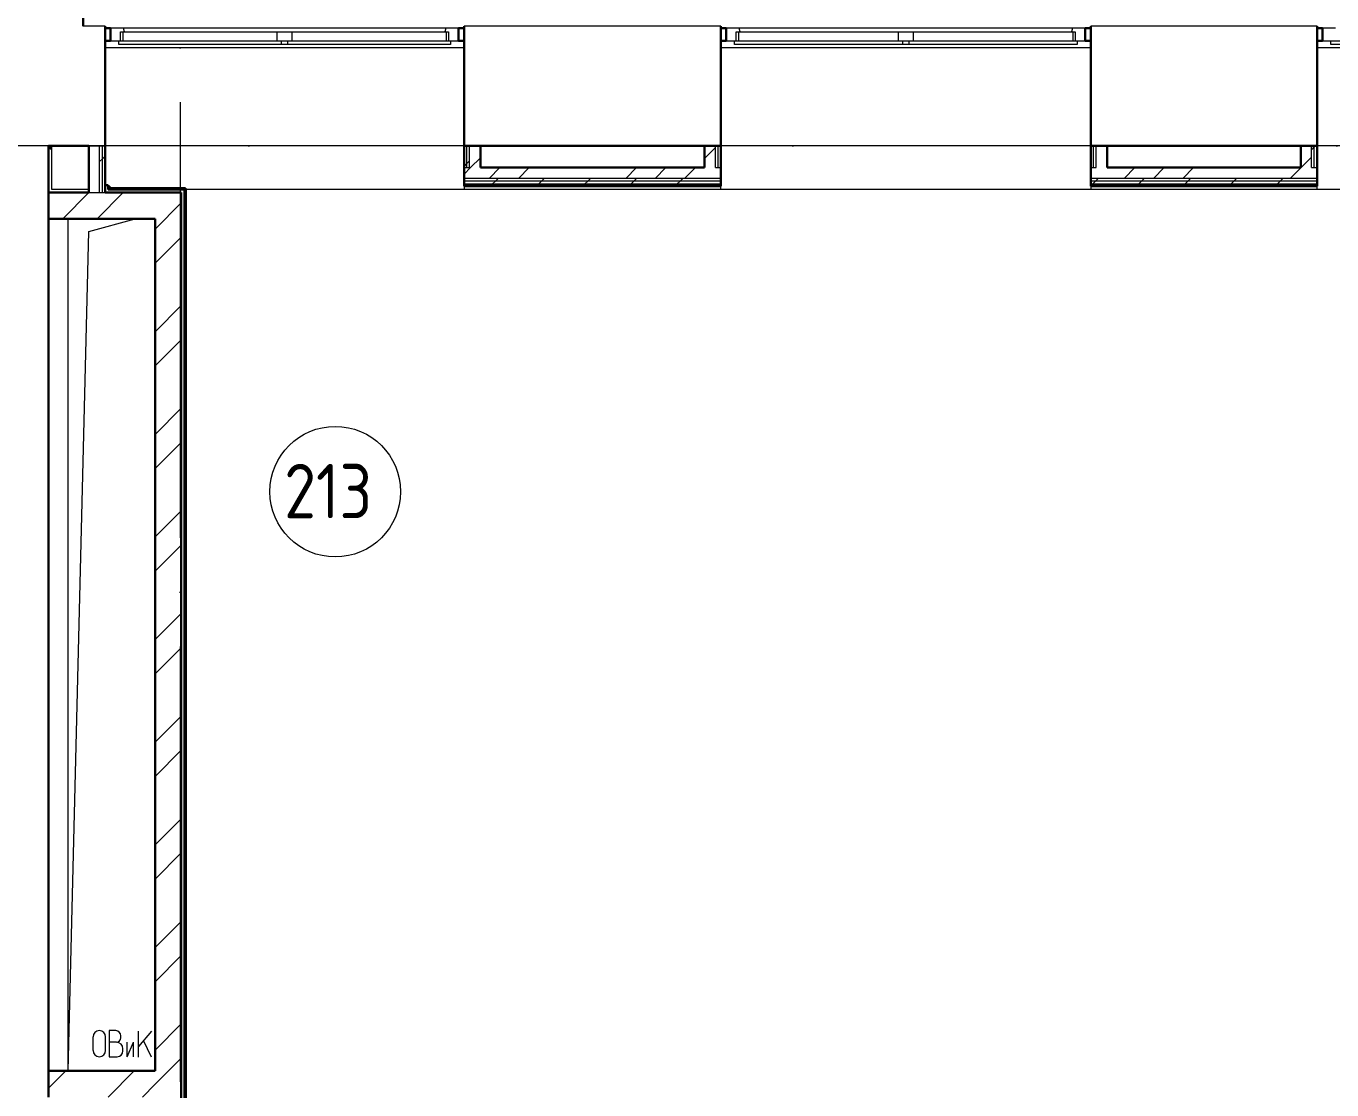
# Model space of a CAD drawing. Header units: millimetres. Extents: x -88595 to 880822, y -1054509 to -148035.
# Drawn here: x 289455 to 295456, y -272389 to -267502 of the extents above; entities that cross this region are included whole.
import ezdxf

# ---------------------------------------------------------------- set-up
doc = ezdxf.new("R2010")
doc.units = ezdxf.units.MM
doc.linetypes.add('ADSK_Линия сетки', pattern=[25, 20, -2.5, 0, -2.5])
for name, color, linetype, lineweight in [('_ Окна', 7, 'Continuous', 30), ('Марки помещений', 7, 'Continuous', 20), ('Оборудование', 7, 'Continuous', 18), ('Ограждение', 7, 'Continuous', 9), ('Окна', 7, 'Continuous', 9), ('Оси', 7, 'Continuous', 9), ('Перекрытие', 7, 'Continuous', 18), ('Стены внутренние', 7, 'Continuous', 18), ('Стены наружные', 7, 'Continuous', 18), ('Стены штриховка', 7, 'Continuous', 9)]:
    doc.layers.add(name, color=color, linetype=linetype, lineweight=lineweight)
doc.styles.add('GOST Common_2', font='GOST_Common.ttf', dxfattribs={"width": 0.9, "height": 350})

# ---------------------------------------------------------------- blocks, each defined once
blk = doc.blocks.new('2 этаж')
at = {"lineweight": 18}
for p, q in [((318982.5, 655506.5), (318982.5, 659421.5)), ((319077.5, 659363.4), (319290.8, 659421.5)), ((318982.5, 655506.5), (319077.5, 659363.4)), ((319201.4, 655691.8), (319171.4, 655691.8)), ((319171.4, 655691.8), (319171.4, 655571.8)), ((319365.5, 655689.8), (319305.5, 655618.3)), ((319305.5, 655569.8), (319305.5, 655689.8)), ((319097.2, 655600.5), (319097.2, 655663.1)), ((319154.5, 655600.5), (319154.5, 655663.1)), ((319204.7, 655638.5), (319171.4, 655638.5)), ((319224.7, 655658.5), (319224.7, 655668.5)), ((319253.8, 655571.8), (319282.5, 655638.5)), ((319253.8, 655571.8), (319253.8, 655638.5)), ((319282.5, 655571.8), (319282.5, 655638.5)), ((319365.5, 655569.8), (319329.6, 655646.9)), ((319171.4, 655571.8), (319208, 655571.8)), ((319234.7, 655598.5), (319234.7, 655608.5))]:
    blk.add_line(p, q, dxfattribs=at)
for centre, radius, start, end in [((319125.9, 655663.1), 28.7, 0, 180), ((319201.4, 655668.5), 23.3, 0, 90), ((319204.7, 655658.5), 20, 270, 0), ((319204.7, 655608.5), 30, 0, 90), ((319125.9, 655600.5), 28.7, 180, 0), ((319208, 655598.5), 26.7, 270, 0)]:
    blk.add_arc(centre, radius, start, end, dxfattribs=at)
at = {"layer": '_ Окна'}
for p, q in [((319177.5, 660296.5), (319152.5, 660296.5)), ((319177.5, 660238.5), (319177.5, 660296.5)), ((320802.5, 660296.5), (320777.5, 660296.5)), ((320777.5, 660296.5), (320777.5, 660238.5)), ((322007.5, 660296.5), (321982.5, 660296.5)), ((322007.5, 660238.5), (322007.5, 660296.5)), ((323682.5, 660296.5), (323657.5, 660296.5)), ((323657.5, 660296.5), (323657.5, 660238.5)), ((324747.5, 660296.5), (324722.5, 660296.5)), ((324747.5, 660238.5), (324747.5, 660296.5)), ((319152.5, 660238.5), (319177.5, 660238.5)), ((320777.5, 660238.5), (320802.5, 660238.5)), ((321982.5, 660238.5), (322007.5, 660238.5)), ((323657.5, 660238.5), (323682.5, 660238.5)), ((324722.5, 660238.5), (324747.5, 660238.5))]:
    blk.add_line(p, q, dxfattribs=at)
at = {"layer": '_ Окна', "lineweight": 18}
for p, q in [((319236.9, 660296.5), (319177.5, 660296.5)), ((319177.5, 660296.5), (319177.5, 660238.5)), ((319241.5, 660279.5), (319236.9, 660296.5)), ((320718.1, 660296.5), (320713.5, 660279.5)), ((320777.5, 660296.5), (320718.1, 660296.5)), ((320777.5, 660238.5), (320777.5, 660296.5)), ((322066.9, 660296.5), (322007.5, 660296.5)), ((322007.5, 660296.5), (322007.5, 660238.5)), ((322071.5, 660279.5), (322066.9, 660296.5)), ((323598.1, 660296.5), (323593.5, 660279.5)), ((323657.5, 660296.5), (323598.1, 660296.5)), ((323657.5, 660238.5), (323657.5, 660296.5)), ((324806.9, 660296.5), (324747.5, 660296.5)), ((324747.5, 660296.5), (324747.5, 660238.5)), ((319177.5, 660238.5), (319215.5, 660238.5)), ((319223.5, 660238.5), (319223.5, 660279.5)), ((319223.5, 660279.5), (319235.5, 660279.5)), ((320719.5, 660279.5), (320731.5, 660279.5)), ((320731.5, 660279.5), (320731.5, 660238.5)), ((320739.5, 660238.5), (320777.5, 660238.5)), ((322007.5, 660238.5), (322045.5, 660238.5)), ((322053.5, 660238.5), (322053.5, 660279.5)), ((322053.5, 660279.5), (322065.5, 660279.5)), ((323599.5, 660279.5), (323611.5, 660279.5)), ((323611.5, 660279.5), (323611.5, 660238.5)), ((323619.5, 660238.5), (323657.5, 660238.5)), ((324747.5, 660238.5), (324785.5, 660238.5))]:
    blk.add_line(p, q, dxfattribs=at)
at = {"layer": 'Марки помещений'}
blk.add_circle((320210.3, 658167.7), 300, dxfattribs=at)
at = {"layer": 'Ограждение'}
for p, q in [((320802.5, 660206.5), (319152.5, 660206.5)), ((323682.5, 660206.5), (321982.5, 660206.5)), ((326422.5, 660206.5), (324722.5, 660206.5)), ((318907.5, 659556.5), (318907.5, 659756.5)), ((320802.5, 659756.5), (319152.5, 659756.5)), ((323682.5, 659756.5), (321982.5, 659756.5)), ((326422.5, 659756.5), (324722.5, 659756.5)), ((320802.5, 659571.5), (320802.5, 659556.5)), ((321982.5, 659556.5), (321982.5, 659571.5)), ((323682.5, 659571.5), (323682.5, 659556.5)), ((324722.5, 659556.5), (324722.5, 659571.5)), ((319077.5, 659556.5), (318907.5, 659556.5)), ((327367.8, 659556.5), (319522.5, 659556.5)), ((320802.5, 659556.5), (319522.5, 659556.5)), ((319527.5, 654566.5), (319527.5, 659556.5)), ((323682.5, 659556.5), (321982.5, 659556.5)), ((326422.5, 659556.5), (324722.5, 659556.5))]:
    blk.add_line(p, q, dxfattribs=at)
at = {"layer": 'Окна'}
for p, q in [((320718.1, 660296.5), (319236.9, 660296.5)), ((323598.1, 660296.5), (322066.9, 660296.5)), ((319215.5, 660238.5), (319962.5, 660238.5)), ((319215.5, 660221.5), (319215.5, 660238.5)), ((319235.5, 660279.5), (319942.5, 660279.5)), ((319235.5, 660238.5), (319235.5, 660279.5)), ((319942.5, 660279.5), (320012.5, 660279.5)), ((319942.5, 660279.5), (319942.5, 660238.5)), ((319962.5, 660238.5), (319992.5, 660238.5)), ((319962.5, 660238.5), (319962.5, 660221.5)), ((319992.5, 660238.5), (320739.5, 660238.5)), ((319992.5, 660221.5), (319992.5, 660238.5)), ((320012.5, 660279.5), (320719.5, 660279.5)), ((320012.5, 660238.5), (320012.5, 660279.5)), ((320719.5, 660279.5), (320719.5, 660238.5)), ((320739.5, 660238.5), (320739.5, 660221.5)), ((322045.5, 660238.5), (322817.5, 660238.5)), ((322045.5, 660221.5), (322045.5, 660238.5)), ((322065.5, 660279.5), (322797.5, 660279.5)), ((322065.5, 660238.5), (322065.5, 660279.5)), ((322797.5, 660279.5), (322867.5, 660279.5)), ((322797.5, 660279.5), (322797.5, 660238.5)), ((322817.5, 660238.5), (322847.5, 660238.5)), ((322817.5, 660238.5), (322817.5, 660221.5)), ((322847.5, 660238.5), (323619.5, 660238.5)), ((322847.5, 660221.5), (322847.5, 660238.5)), ((322867.5, 660279.5), (323599.5, 660279.5)), ((322867.5, 660238.5), (322867.5, 660279.5)), ((323599.5, 660279.5), (323599.5, 660238.5)), ((323619.5, 660238.5), (323619.5, 660221.5)), ((324785.5, 660238.5), (325557.5, 660238.5)), ((324785.5, 660221.5), (324785.5, 660238.5)), ((319962.5, 660221.5), (319215.5, 660221.5)), ((319992.5, 660221.5), (319962.5, 660221.5)), ((320739.5, 660221.5), (319992.5, 660221.5)), ((322817.5, 660221.5), (322045.5, 660221.5)), ((322847.5, 660221.5), (322817.5, 660221.5)), ((323619.5, 660221.5), (322847.5, 660221.5)), ((325557.5, 660221.5), (324785.5, 660221.5))]:
    blk.add_line(p, q, dxfattribs=at)
at = {"layer": 'Оси', "linetype": 'ADSK_Линия сетки', "ltscale": 100}
for p, q in [((319497.5, 662456.5), (319497.5, 631330.4)), ((364564.8, 659756.5), (287587.4, 659756.5))]:
    blk.add_line(p, q, dxfattribs=at)
at = {"layer": 'Перекрытие', "color": 49, "ltscale": 100, "true_color": 0x464646}
blk.add_line((318982.5, 655506.5), (318982.5, 659421.5), dxfattribs=at)
at = {"layer": 'Стены внутренние', "lineweight": 30}
for p, q in [((319052.5, 660306.5), (319052.5, 660458.5)), ((319152.5, 659756.5), (319152.5, 660306.5)), ((320802.5, 660306.5), (320802.5, 659756.5)), ((321982.5, 659756.5), (321982.5, 660306.5)), ((323682.5, 660306.5), (323682.5, 659756.5)), ((324722.5, 659756.5), (324722.5, 660306.5)), ((319077.5, 659756.5), (318892.5, 659756.5)), ((318892.5, 659541.5), (318892.5, 659756.5)), ((320877.5, 659756.5), (321907.5, 659756.5)), ((323757.5, 659756.5), (324647.5, 659756.5)), ((318892.5, 655506.5), (318892.5, 659421.5))]:
    blk.add_line(p, q, dxfattribs=at)
at = {"layer": 'Стены внутренние'}
for p, q in [((319152.5, 660306.5), (319052.5, 660306.5)), ((321982.5, 660306.5), (320802.5, 660306.5)), ((324722.5, 660306.5), (323682.5, 660306.5)), ((319077.5, 659756.5), (319152.5, 659756.5))]:
    blk.add_line(p, q, dxfattribs=at)
at = {"layer": 'Стены наружные'}
for p in [(318900, 659756.5), (318907.5, 659741.5)]:
    blk.add_line(p, (318900, 659741.5), dxfattribs=at)
at = {"layer": 'Стены наружные', "lineweight": 30}
for p, q in [((319077.5, 659756.5), (319077.5, 659541.5)), ((319152.5, 659756.5), (319152.5, 659541.5)), ((320802.5, 659756.5), (320802.5, 659571.5)), ((320877.5, 659756.5), (320802.5, 659756.5)), ((320877.5, 659656.5), (320877.5, 659756.5)), ((321907.5, 659756.5), (321907.5, 659656.5)), ((321982.5, 659756.5), (321907.5, 659756.5)), ((321982.5, 659571.5), (321982.5, 659756.5)), ((323682.5, 659756.5), (323682.5, 659571.5)), ((323757.5, 659756.5), (323682.5, 659756.5)), ((323757.5, 659656.5), (323757.5, 659756.5)), ((324647.5, 659756.5), (324647.5, 659656.5)), ((324722.5, 659756.5), (324647.5, 659756.5)), ((324722.5, 659571.5), (324722.5, 659756.5)), ((321907.5, 659656.5), (320877.5, 659656.5)), ((324647.5, 659656.5), (323757.5, 659656.5)), ((319167.5, 659576.5), (319152.5, 659576.5)), ((319167.5, 659576.5), (319167.5, 659556.5)), ((319172.5, 659571.5), (319167.5, 659571.5)), ((319172.5, 659561.5), (319172.5, 659571.5)), ((320802.5, 659571.5), (321982.5, 659571.5)), ((323682.5, 659571.5), (324722.5, 659571.5)), ((319077.5, 659541.5), (318892.5, 659541.5)), ((318892.5, 659541.5), (318892.5, 659421.5)), ((319502.5, 659541.5), (319152.5, 659541.5)), ((319517.5, 659556.5), (319167.5, 659556.5)), ((319522.5, 659561.5), (319172.5, 659561.5)), ((319502.5, 654566.5), (319502.5, 659541.5)), ((319517.5, 654566.5), (319517.5, 659556.5)), ((319522.5, 654566.5), (319522.5, 659561.5)), ((318892.5, 659421.5), (319382.5, 659421.5)), ((319382.5, 659421.5), (319382.5, 655506.5)), ((319382.5, 655506.5), (318892.5, 655506.5)), ((318892.5, 655506.5), (318892.5, 655386.5))]:
    blk.add_line(p, q, dxfattribs=at)
at = {"layer": 'Стены наружные', "linetype": 'Continuous', "lineweight": 9}
for p, q in [((324710, 659751.4), (324715.1, 659756.5)), ((319127.5, 659684.4), (319140, 659696.9)), ((319140, 659696.9), (319152.5, 659709.4)), ((320832.2, 659656.5), (320877.5, 659701.8)), ((321907.5, 659698.6), (321957.5, 659748.6)), ((324648.8, 659656.5), (324697.5, 659705.2)), ((324697.5, 659738.9), (324710, 659751.4)), ((320802.5, 659662.3), (320815, 659674.8)), ((320802.5, 659626.8), (320832.2, 659656.5)), ((320815, 659674.8), (320827.5, 659687.3)), ((320917.1, 659606.5), (320967.1, 659656.5)), ((321052, 659606.5), (321102, 659656.5)), ((321545.5, 659606.5), (321595.5, 659656.5)), ((321680.4, 659606.5), (321730.4, 659656.5)), ((321815.4, 659606.5), (321865.4, 659656.5)), ((323835.5, 659606.5), (323885.5, 659656.5)), ((323970.4, 659606.5), (324020.4, 659656.5)), ((324105.3, 659606.5), (324155.3, 659656.5)), ((324598.8, 659606.5), (324648.8, 659656.5)), ((320853.1, 659571.5), (320858.1, 659576.5)), ((320923.8, 659571.5), (320928.8, 659576.5)), ((320933.8, 659581.5), (320946.3, 659594)), ((320946.3, 659594), (320958.8, 659606.5)), ((320994.5, 659571.5), (320999.5, 659576.5)), ((321065.2, 659571.5), (321070.2, 659576.5)), ((321136, 659571.5), (321141, 659576.5)), ((321141, 659576.5), (321146, 659581.5)), ((321146, 659581.5), (321158.5, 659594)), ((321158.5, 659594), (321171, 659606.5)), ((321206.7, 659571.5), (321211.7, 659576.5)), ((321277.4, 659571.5), (321282.4, 659576.5)), ((321348.1, 659571.5), (321353.1, 659576.5)), ((321358.1, 659581.5), (321370.6, 659594)), ((321370.6, 659594), (321383.1, 659606.5)), ((321418.8, 659571.5), (321423.8, 659576.5)), ((321489.5, 659571.5), (321494.5, 659576.5)), ((321560.2, 659571.5), (321565.2, 659576.5)), ((321565.2, 659576.5), (321570.2, 659581.5)), ((321570.2, 659581.5), (321582.7, 659594)), ((321582.7, 659594), (321595.2, 659606.5)), ((321630.9, 659571.5), (321635.9, 659576.5)), ((321701.6, 659571.5), (321706.6, 659576.5)), ((321772.4, 659571.5), (321777.4, 659576.5)), ((321782.4, 659581.5), (321794.9, 659594)), ((321794.9, 659594), (321807.4, 659606.5)), ((321843.1, 659571.5), (321848.1, 659576.5)), ((321913.8, 659571.5), (321918.8, 659576.5)), ((323682.5, 659572.5), (323686.5, 659576.5)), ((323686.5, 659576.5), (323691.5, 659581.5)), ((323691.5, 659581.5), (323704, 659594)), ((323704, 659594), (323716.5, 659606.5)), ((323752.2, 659571.5), (323757.2, 659576.5)), ((323823, 659571.5), (323828, 659576.5)), ((323893.7, 659571.5), (323898.7, 659576.5)), ((323903.7, 659581.5), (323916.2, 659594)), ((323916.2, 659594), (323928.7, 659606.5)), ((323964.4, 659571.5), (323969.4, 659576.5)), ((324035.1, 659571.5), (324040.1, 659576.5)), ((324105.8, 659571.5), (324110.8, 659576.5)), ((324110.8, 659576.5), (324115.8, 659581.5)), ((324115.8, 659581.5), (324128.3, 659594)), ((324128.3, 659594), (324140.8, 659606.5)), ((324176.5, 659571.5), (324181.5, 659576.5)), ((324247.2, 659571.5), (324252.2, 659576.5)), ((324317.9, 659571.5), (324322.9, 659576.5)), ((324327.9, 659581.5), (324340.4, 659594)), ((324340.4, 659594), (324352.9, 659606.5)), ((324388.6, 659571.5), (324393.6, 659576.5)), ((324459.4, 659571.5), (324464.4, 659576.5)), ((324530.1, 659571.5), (324535.1, 659576.5)), ((324535.1, 659576.5), (324540.1, 659581.5)), ((324540.1, 659581.5), (324552.6, 659594)), ((324552.6, 659594), (324565.1, 659606.5)), ((324600.8, 659571.5), (324605.8, 659576.5)), ((324671.5, 659571.5), (324676.5, 659576.5)), ((318958.5, 659421.5), (319078.5, 659541.5)), ((319115.7, 659421.5), (319235.7, 659541.5)), ((319211.8, 659556.5), (319216.8, 659561.5)), ((319282.5, 659556.5), (319287.5, 659561.5)), ((319353.2, 659556.5), (319358.2, 659561.5)), ((319423.9, 659556.5), (319428.9, 659561.5)), ((319494.6, 659556.5), (319499.6, 659561.5)), ((319517.5, 659508.7), (319522.5, 659513.7)), ((319382.5, 659374), (319502.5, 659494)), ((319517.5, 659438), (319522.5, 659443)), ((319382.5, 659216.9), (319502.5, 659336.9)), ((319517.5, 659367.3), (319522.5, 659372.3)), ((319517.5, 659296.6), (319522.5, 659301.6)), ((319517.5, 659225.8), (319522.5, 659230.8)), ((319517.5, 659155.1), (319522.5, 659160.1)), ((319517.5, 659084.4), (319522.5, 659089.4)), ((319382.5, 658902.6), (319502.5, 659022.6)), ((319517.5, 659013.7), (319522.5, 659018.7)), ((319517.5, 658943), (319522.5, 658948)), ((319382.5, 658745.4), (319502.5, 658865.4)), ((319517.5, 658872.3), (319522.5, 658877.3)), ((319517.5, 658801.6), (319522.5, 658806.6)), ((319517.5, 658730.9), (319522.5, 658735.9)), ((319517.5, 658660.2), (319522.5, 658665.2)), ((319517.5, 658589.4), (319522.5, 658594.4)), ((319382.5, 658431.1), (319502.5, 658551.1)), ((319517.5, 658518.7), (319522.5, 658523.7)), ((319517.5, 658448), (319522.5, 658453)), ((319382.5, 658274), (319502.5, 658394)), ((319517.5, 658377.3), (319522.5, 658382.3)), ((319517.5, 658306.6), (319522.5, 658311.6)), ((319517.5, 658235.9), (319522.5, 658240.9)), ((319517.5, 658165.2), (319522.5, 658170.2)), ((319382.5, 657959.7), (319502.5, 658079.7)), ((319517.5, 658094.5), (319522.5, 658099.5)), ((319517.5, 658023.8), (319522.5, 658028.8)), ((319517.5, 657953.1), (319522.5, 657958.1)), ((319382.5, 657802.5), (319502.5, 657922.5)), ((319517.5, 657882.3), (319522.5, 657887.3)), ((319517.5, 657811.6), (319522.5, 657816.6)), ((319517.5, 657740.9), (319522.5, 657745.9)), ((319517.5, 657670.2), (319522.5, 657675.2)), ((319382.5, 657488.2), (319502.5, 657608.2)), ((319517.5, 657599.5), (319522.5, 657604.5)), ((319517.5, 657528.8), (319522.5, 657533.8)), ((319382.5, 657331), (319502.5, 657451)), ((319517.5, 657458.1), (319522.5, 657463.1)), ((319517.5, 657387.4), (319522.5, 657392.4)), ((319517.5, 657316.7), (319522.5, 657321.7)), ((319517.5, 657245.9), (319522.5, 657250.9)), ((319517.5, 657175.2), (319522.5, 657180.2)), ((319382.5, 657016.7), (319502.5, 657136.7)), ((319517.5, 657104.5), (319522.5, 657109.5)), ((319517.5, 657033.8), (319522.5, 657038.8)), ((319382.5, 656859.6), (319502.5, 656979.6)), ((319517.5, 656963.1), (319522.5, 656968.1)), ((319517.5, 656892.4), (319522.5, 656897.4)), ((319517.5, 656821.7), (319522.5, 656826.7)), ((319517.5, 656751), (319522.5, 656756)), ((319382.5, 656545.3), (319502.5, 656665.3)), ((319517.5, 656680.3), (319522.5, 656685.3)), ((319517.5, 656609.5), (319522.5, 656614.5)), ((319517.5, 656538.8), (319522.5, 656543.8)), ((319382.5, 656388.1), (319502.5, 656508.1)), ((319517.5, 656468.1), (319522.5, 656473.1)), ((319517.5, 656397.4), (319522.5, 656402.4)), ((319517.5, 656326.7), (319522.5, 656331.7)), ((319517.5, 656256), (319522.5, 656261)), ((319382.5, 656073.8), (319502.5, 656193.8)), ((319517.5, 656185.3), (319522.5, 656190.3)), ((319517.5, 656114.6), (319522.5, 656119.6)), ((319382.5, 655916.6), (319502.5, 656036.6)), ((319517.5, 656043.9), (319522.5, 656048.9)), ((319517.5, 655973.2), (319522.5, 655978.2)), ((319517.5, 655902.4), (319522.5, 655907.4)), ((319517.5, 655831.7), (319522.5, 655836.7)), ((319517.5, 655761), (319522.5, 655766)), ((319382.5, 655602.3), (319502.5, 655722.3)), ((319517.5, 655690.3), (319522.5, 655695.3)), ((319517.5, 655619.6), (319522.5, 655624.6)), ((319382.5, 655445.2), (319502.5, 655565.2)), ((319517.5, 655548.9), (319522.5, 655553.9)), ((318892.5, 655426.6), (318972.4, 655506.5)), ((319166.7, 655386.5), (319286.7, 655506.5)), ((319323.8, 655386.5), (319382.5, 655445.2)), ((319517.5, 655478.2), (319522.5, 655483.2))]:
    blk.add_line(p, q, dxfattribs=at)
at = {"layer": 'Стены штриховка'}
for p, q in [((319127.5, 659541.5), (319127.5, 659756.5)), ((319140, 659541.5), (319140, 659756.5)), ((320815, 659656.5), (320815, 659756.5)), ((320827.5, 659656.5), (320827.5, 659756.5)), ((321957.5, 659656.5), (321957.5, 659756.5)), ((321970, 659656.5), (321970, 659756.5)), ((323695, 659656.5), (323695, 659756.5)), ((323707.5, 659656.5), (323707.5, 659756.5)), ((324697.5, 659656.5), (324697.5, 659756.5)), ((324710, 659656.5), (324710, 659756.5)), ((320802.5, 659656.5), (320827.5, 659656.5)), ((321957.5, 659656.5), (321982.5, 659656.5)), ((323682.5, 659656.5), (323707.5, 659656.5)), ((324697.5, 659656.5), (324722.5, 659656.5)), ((321982.5, 659606.5), (320802.5, 659606.5)), ((321982.5, 659594), (320802.5, 659594)), ((320802.5, 659581.5), (321982.5, 659581.5)), ((320802.5, 659576.5), (321982.5, 659576.5)), ((324722.5, 659606.5), (323682.5, 659606.5)), ((324722.5, 659594), (323682.5, 659594)), ((323682.5, 659581.5), (324722.5, 659581.5)), ((323682.5, 659576.5), (324722.5, 659576.5)), ((319077.5, 659541.5), (319152.5, 659541.5))]:
    blk.add_line(p, q, dxfattribs=at)
at = {"layer": 'Марки помещений', "style": 'GOST Common_2', "width": 0.9}
blk.add_text('213', height=250, dxfattribs=at).set_placement((319975.4, 658045.4))

msp = doc.modelspace()

# ---------------------------------------------------------------- block references
at = {"layer": 'Оборудование', "color": 5, "true_color": 0x0000ff}
msp.add_blockref('2 этаж', (-29334.2, -927808.4), dxfattribs=at)

doc.saveas('drawing.dxf')
